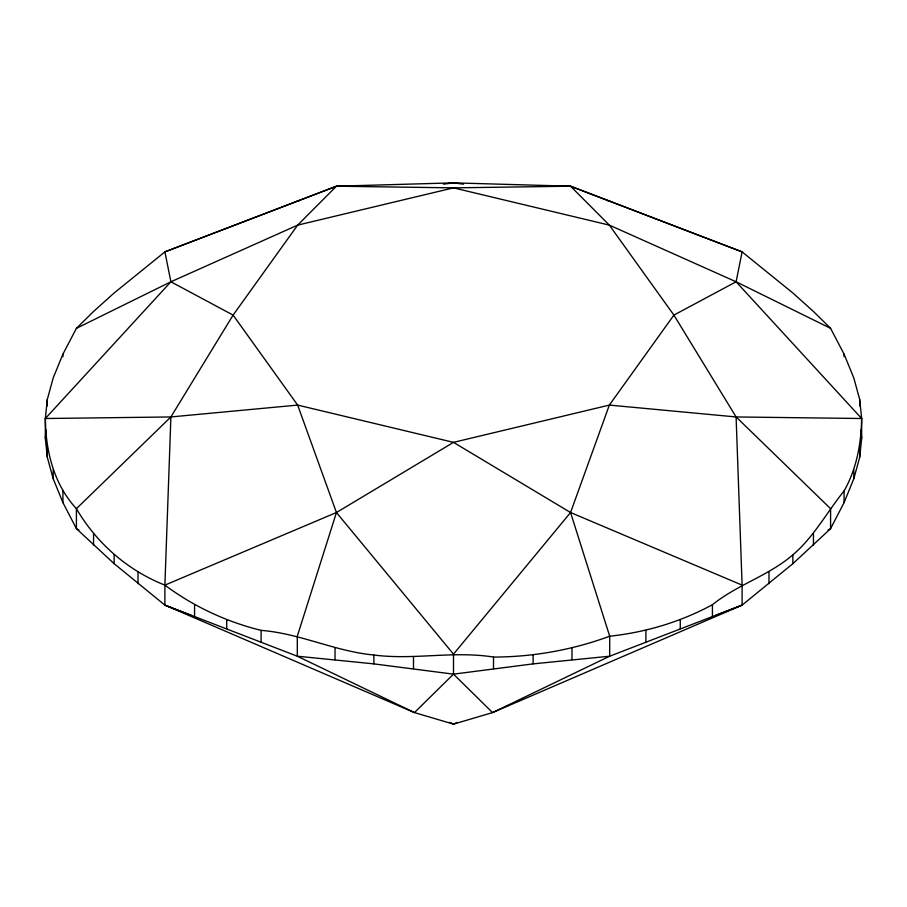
<?xml version="1.0" encoding="UTF-8"?>
<svg xmlns="http://www.w3.org/2000/svg" width="907" height="907" viewBox="0 0 907 907"><rect width="100%" height="100%" fill="white"/><g stroke="black" fill="none" stroke-linecap="round" stroke-linejoin="round"><path stroke-width="1.36" d="M736.099 281.782L861.65 418.512C861.231 443.636 856.571 468.885 844.077 490.959C826.821 512.217 814.021 536.887 792.865 554.835C768.637 575.718 737.323 584.686 712.426 604.708C680.613 621.953 645.637 632.349 609.697 636.215C572.487 649.956 533.157 656.974 493.51 657.065C453.636 650.636 413.819 660.217 373.877 655.024C335.148 651.407 299.911 633.392 261.103 630.376C226.353 621.794 193.61 606.511 164.893 585.128L170.901 416.948L233.099 315.103L297.655 225.129L336.44 186.207L453.5 182.863L570.56 186.207L742.107 251.885L792.865 292.995L813.454 311.475L830.585 328.334L844.077 354.149L853.804 377.947L859.689 399.465L861.65 418.512L861.65 438.5L859.689 457.298L853.804 478.737L844.077 502.603L830.585 528.679L792.865 563.678L742.107 605.128L492.546 712.585L453.5 724.137L414.454 712.585L164.893 605.128L114.135 563.678L76.415 528.679L62.923 502.603L53.196 478.737L47.311 457.298L45.35 438.5L45.35 418.512L47.311 399.465L53.196 377.947L62.923 354.149L76.415 328.334L93.546 311.475L114.135 292.995L164.893 251.885L336.44 186.207L453.5 187.862L570.56 186.207L742.107 251.885L736.099 281.782L673.901 315.103L609.345 405.089L570.56 512.523L453.5 654.151L453.5 674.15L414.454 712.585L297.303 656.203L164.893 605.128L164.893 585.128C127.751 570.458 96.482 543.168 76.415 508.68C53.876 484.429 45.611 450.881 45.35 418.512L170.901 281.782L297.655 225.129L453.5 187.862L609.345 225.129L736.099 281.782L830.585 328.334M45.35 438.5L45.962 429.941M336.44 186.207L164.893 251.885L170.901 281.782L233.099 315.103L297.655 405.089L336.44 512.523L297.303 636.215L297.303 656.203L373.877 663.879L453.5 674.15L533.123 663.879L609.697 656.203L742.107 605.128L742.107 585.128L736.099 416.948L673.901 315.103L609.345 225.129L570.56 186.207M742.107 585.128L570.56 512.523L453.5 442.355L297.655 405.089L170.901 416.948L76.415 508.68L76.415 528.679L78.909 530.017M164.893 585.128L336.44 512.523L453.5 442.355L609.345 405.089L736.099 416.948L861.65 418.512M828.091 530.017L830.585 528.679L830.585 508.68L736.099 416.948M76.415 328.334L170.901 281.782M457.321 722.38L453.5 724.137L449.679 722.38M715.85 615.343L742.107 605.128M443.5 184.155L453.5 182.863L463.5 184.155M297.303 200.798L299.661 200.572M45.35 418.512L170.901 416.948M607.339 200.572L609.697 200.798M164.893 605.128L191.15 615.343M453.5 674.15L492.546 712.585L609.697 656.203L609.697 636.215L570.56 512.523M336.44 512.523L453.5 654.151M861.038 429.941L861.65 438.5M859.689 399.465L859.689 405.928M859.689 445.654L859.689 457.298M853.804 469.883L853.804 478.737M844.077 354.149L844.077 356.746M844.077 490.959L844.077 502.603M813.454 533.645L813.454 545.288M792.865 554.835L792.865 563.678M769 572.045L769 583.689M712.426 604.708L712.426 616.352M680.261 619.844L680.261 628.698M645.897 630.376L645.897 642.02M571.977 648.052L571.977 659.695M533.123 655.024L533.123 663.879M493.51 657.065L493.51 668.708M413.49 657.065L413.49 668.708M373.877 655.024L373.877 663.879M335.023 648.052L335.023 659.695M261.103 630.376L261.103 642.02M226.739 619.844L226.739 628.698M194.574 604.708L194.574 616.352M138 572.045L138 583.689M114.135 554.835L114.135 563.678M93.546 533.645L93.546 545.288M62.923 354.149L62.923 356.746M62.923 490.959L62.923 502.603M53.196 469.883L53.196 478.737M47.311 399.465L47.311 405.928M47.311 445.654L47.311 457.298"/></g></svg>
